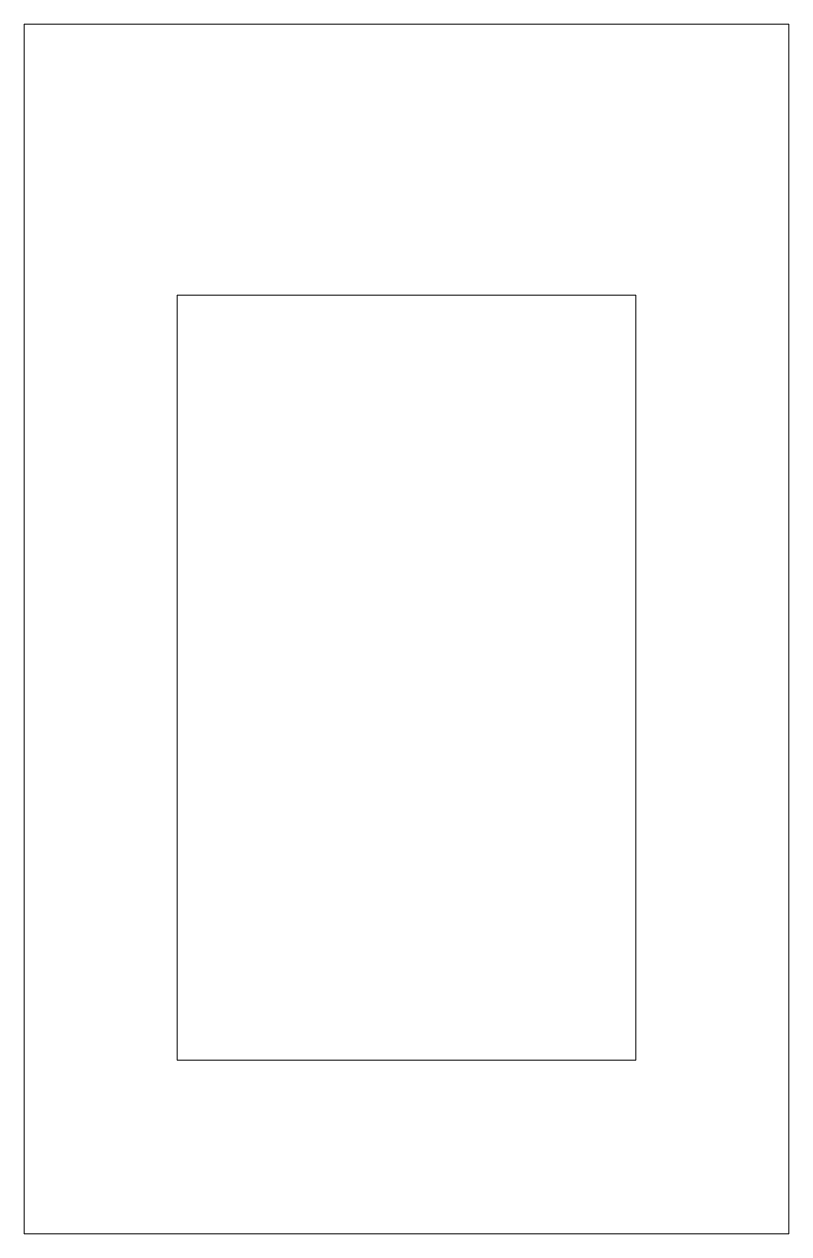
# Model space of a CAD drawing. Header units: millimetres. Extents: x 0 to 110, y 0 to 174.
import ezdxf

# ---------------------------------------------------------------- set-up
doc = ezdxf.new("R2010")
doc.units = ezdxf.units.MM
doc.layers.get('0').update_dxf_attribs({"lineweight": 0})

msp = doc.modelspace()

# ---------------------------------------------------------------- linework, layer by layer
at = {"color": 1, "true_color": 0xff0000}
for p, q in [((110, 174), (0, 174)), ((0, 174), (0, 0)), ((110, 0), (110, 174)), ((88, 135), (22, 135)), ((22, 135), (22, 25)), ((88, 25), (88, 135)), ((22, 25), (88, 25)), ((0, 0), (110, 0))]:
    msp.add_line(p, q, dxfattribs=at)

doc.saveas('drawing.dxf')
